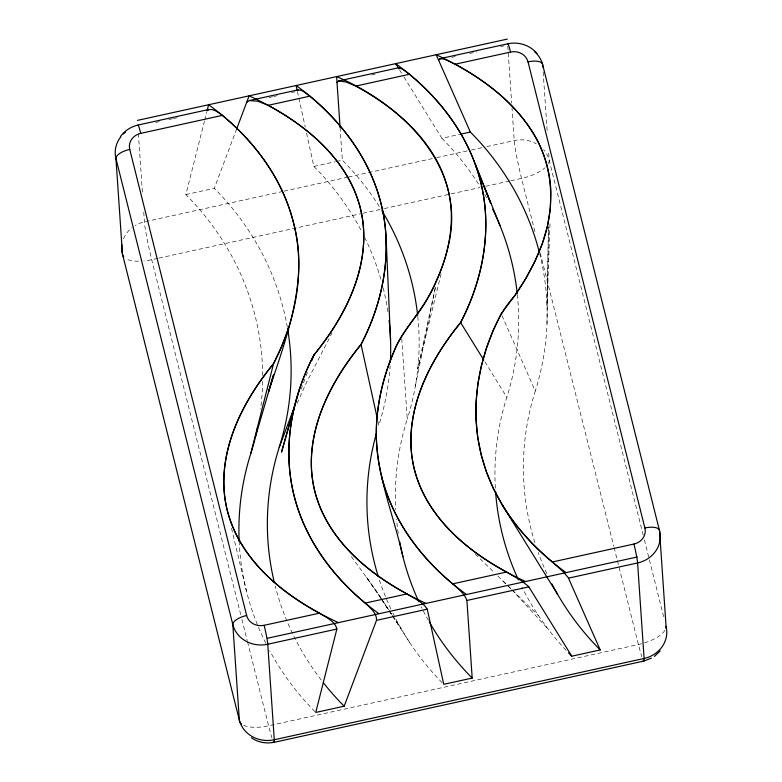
<?xml version="1.0" encoding="UTF-8"?>
<svg xmlns="http://www.w3.org/2000/svg" width="782" height="782" viewBox="0 0 782 782"><rect width="100%" height="100%" fill="white"/><g stroke="black" fill="none" stroke-linecap="round" stroke-linejoin="round"><path stroke-width="0.59" stroke-dasharray="3.91 2.93" d="M546.999 323.484L548.465 226.829M548.446 226.878L547.019 305.948L550.029 223.144M415.35 386.093L435.486 287.102M435.408 287.072L417.744 368.987L441.292 273.094M262.674 375.487A300.894 274.453 -3.9 0 0 185.852 194.571L204.415 121.298M204.718 120.115L206.81 111.836M287.297 327.081A300.894 274.453 -3.9 0 0 214.307 188.315L236.223 130.095M301.06 389.28L305.351 377.911M306.075 375.976L307.531 372.124M297.16 403.375L305.889 383.698L332.027 332.976M155.765 122.422L159.333 121.64M168.863 119.538L172.441 118.756M173.633 118.493L177.201 117.711M269.057 97.525L272.595 96.743M273.778 96.489L277.317 95.707M291.481 92.589L295.019 91.817M371.587 74.994L375.155 74.202M451.732 57.369L455.31 56.587M469.601 53.45L476.746 51.876M500.578 46.637L504.146 45.855M185.852 194.571L214.307 188.315M306.564 133.116L313.875 166.439L335.214 161.747M336.397 161.483L342.32 160.183A300.894 274.453 -3.9 0 1 380.218 207.934M404.03 77.115L441.889 138.297L459.669 134.396M282.791 191.443L144.406 221.853A29.188 26.627 -3.9 0 0 135.188 225.49M283.983 191.179L347.218 177.279M348.41 177.025L435.496 157.886M436.688 157.622L470.09 150.281M471.282 150.017L482.025 147.661M486.795 146.605L514.233 140.574A29.188 26.627 -3.9 0 1 536.247 143.741M157.681 258.383L151.708 259.692A29.188 11.808 -14.1 0 1 143.849 260.953M158.873 258.119L361.675 213.545M362.868 213.281L383.151 208.823M384.343 208.559L449.963 194.141M451.155 193.877L479.786 187.582M485.749 186.272L509.61 181.033M510.802 180.769L521.535 178.413A29.188 11.808 -14.1 0 0 544.986 167.768M502.992 581.055L510.802 588.66M511.672 589.511L548.817 629.969M475.241 554.057L494.322 572.62M497.782 575.992L538.534 615.659M351.382 556.569L376.826 591.691L388.664 609.716M380.932 598.621L366.093 576.52L380.785 597.819M381.606 599.618L388.351 609.667M389.025 610.674L391.723 614.691M392.398 615.698L401.166 628.748L392.613 615.727M389.319 610.722L391.958 614.73M381.45 598.846L388.713 610.077M389.377 611.104L392.017 615.19M392.681 616.206L410.521 643.791M399.524 69.833L403.385 76.079M484.879 361.773L506.824 397.246A300.894 274.453 -3.9 0 0 495.358 488.154M501.985 315.605L535.279 390.99A300.894 274.453 -3.9 0 0 535.162 543.461M643.215 535.23L549.179 160.222L548.602 151.757M644.407 539.961L663.683 616.851M534.888 231.648L521.535 178.413A29.188 1.935 77.6 0 1 514.233 140.574L512.005 107.936M540.235 252.938L613.802 546.325M614.105 547.508L638.425 644.505A29.188 1.935 77.6 0 0 641.846 656.733M240.709 614.584L151.708 259.692A29.188 1.935 77.6 0 1 144.406 221.853L143.741 212.186M241.902 619.315L247.239 640.614M247.532 641.797L268.597 725.784A29.188 1.935 77.6 0 0 272.019 738.013M231.511 528.251L246.457 591.075M377.921 421.332L378.811 425.379A300.894 274.453 -3.9 0 0 390.13 365.644M297.424 91.465L305.254 127.163M543.158 71.964L547.195 131.2M507.801 46.275L511.682 103.097M401.772 338.694L407.256 419.123A300.894 274.453 -3.9 0 0 395.77 509.737M340.092 127.486L342.32 160.183M138.385 133.605L142.432 192.841M262.635 381.333A300.894 274.453 -3.9 0 1 260.611 409.094M314.911 711.63A300.894 274.453 -3.9 0 1 269.673 650.673M265.841 643.312A300.894 274.453 -3.9 0 1 239.263 543.255M321.226 679.988A300.894 274.453 -3.9 0 1 275.196 585.972M243.554 725.237A29.188 11.808 -14.1 0 0 268.597 725.784L638.425 644.505A29.188 11.808 -14.1 0 0 665.032 630.116M138.551 261.227A29.188 11.808 -14.1 0 1 126 258.783M548.299 163.741A29.188 11.808 -14.1 0 0 549.179 160.222A29.188 26.627 -3.9 0 0 543.627 149.704M123.536 238.813A29.188 26.627 -3.9 0 1 132.06 227.621M539.619 253.427A300.894 274.453 -3.9 0 1 535.279 390.99M546.853 573.577A300.894 274.453 -3.9 0 1 538.182 552.405M566.129 650.35A300.894 274.453 -3.9 0 1 521.877 587.038M517.352 294.609A300.894 274.453 -3.9 0 1 506.824 397.246M441.889 138.297A300.894 274.453 -3.9 0 1 480.236 186.781M484.742 194.347A300.894 274.453 -3.9 0 1 487.948 200.084M417.784 316.495A300.894 274.453 -3.9 0 1 407.256 419.123M428.438 620.439A300.894 274.453 -3.9 0 1 421.263 606.803M398.243 533.471A300.894 274.453 -3.9 0 1 396.484 519.219M313.875 166.439A300.894 274.453 -3.9 0 1 361.939 232M364.647 237.376A300.894 274.453 -3.9 0 1 381.323 280.933M383.151 287.815A300.894 274.453 -3.9 0 1 388.019 312.311M442.123 682.666A300.894 274.453 -3.9 0 1 392.808 613.059M390.892 609.051A300.894 274.453 -3.9 0 1 379.065 578.983"/><path stroke-width="1.17" d="M297.16 90.272L296.114 85.521C336.065 114.289 368.86 155.119 381 203.467C392.975 250.885 383.473 301.598 361.049 344.461C327.902 384.705 301.774 438.057 314.794 491.233C328.968 545.308 377.55 581.124 425.985 603.401M236.526 129.284L249.116 95.844C297.551 118.121 346.133 153.946 360.307 208.012C373.327 261.188 347.208 314.55 314.051 354.793C291.637 397.657 282.136 448.36 294.11 495.778C306.251 544.125 339.046 584.965 378.987 613.733M249.399 100.555L257.767 101.22L268.167 105.316C301.93 123.712 333.689 148.912 351.372 183.799A141.855 129.392 -3.9 0 1 363.786 232.557C364.998 278.167 342.057 320.317 314.051 354.793C295.567 390.482 285.586 431.175 289.78 471.429A211.814 193.203 -3.9 0 0 302.135 520.196C315.615 552.698 338.254 580.752 365.223 603.098C370.023 607.692 377.012 613.029 376.504 620.341L344.178 706.205L315.733 712.461L336.856 629.051C335.224 620.986 325.693 617.35 319.427 613.166C285.674 594.77 253.906 569.57 236.232 534.683A141.855 129.392 -3.9 0 1 223.808 485.925C222.596 440.315 245.538 398.165 273.544 363.689C292.028 328 302.018 287.307 297.815 247.053A211.814 193.203 -3.9 0 0 285.459 198.286C271.98 165.784 249.341 137.73 222.381 115.384C218.383 112.491 211.717 107.056 207.171 110.663M336.856 629.051L267.767 644.231A29.188 26.627 -3.9 0 1 232.821 624.593L115.941 158.492A29.188 26.627 -3.9 0 1 120.809 136.821M207.113 110.663L208.608 104.749C248.559 133.517 281.344 174.357 293.494 222.704C309.457 280.191 286.065 337.99 268.48 391.929L273.544 374.842L255.362 437.216M239.194 542.073A300.894 274.453 -3.9 0 1 250.797 453.511L273.544 363.689L281.598 346.631L288.216 329.212M294.296 406.963L281.52 452.182L299.389 389.27M297.375 90.468C301.637 88.552 306.368 93.977 309.887 96.147C336.856 118.502 359.485 146.547 372.965 179.049A211.814 193.203 -3.9 0 1 385.321 227.826C389.524 268.079 379.544 308.773 361.049 344.461C333.044 378.938 310.102 421.087 311.314 466.688A141.855 129.392 -3.9 0 0 323.738 515.455M274.335 582.522A300.894 274.453 -3.9 0 1 279.242 447.265L294.472 406.806M311.881 360.57L314.051 354.793M246.633 102.452L249.165 100.614L298.245 89.832M525.563 581.525C477.118 559.247 428.546 523.422 414.362 469.347C401.342 416.18 427.471 362.819 460.618 322.575C483.041 279.712 492.543 229.009 480.568 181.59C468.428 133.243 435.633 92.403 395.682 63.635L398.888 68.816M539.326 252.283A300.894 274.453 -3.9 0 0 470.344 132.05L436.19 54.73C474.312 72.511 511.145 97.164 533.539 133.654C552.708 165.198 555.376 204.669 543.773 239.37C536.999 259.341 526.941 277.962 515.045 295.322C501.731 309.868 493.54 327.746 487.127 346.191C477.958 373.141 473.98 401.928 476.864 430.305A211.814 193.203 -3.9 0 0 489.219 479.083C502.689 511.584 525.328 539.639 552.297 561.984L562.903 571.427L568.318 577.771L600.214 649.93L571.769 656.186L528.612 586.5L521.359 580.723L506.511 572.043C472.748 553.656 440.98 528.456 423.306 493.569A141.855 129.392 -3.9 0 1 410.882 444.811C409.67 399.201 432.612 357.051 460.618 322.575C479.112 286.886 489.092 246.193 484.889 205.94A211.814 193.203 -3.9 0 0 472.533 157.162C459.063 124.661 436.424 96.616 409.455 74.27L402.974 69.51L398.967 67.692L338.518 80.976L337.032 82.579M273.544 363.689C240.397 403.932 214.268 457.294 227.288 510.47C241.462 564.536 290.044 600.361 338.479 622.638M120.389 136.645C124.582 130.76 130.965 126.684 137.974 125.061L209.087 109.421M660.203 650.927L654.378 656.44M651.338 658.102L643.948 661.044L274.12 742.323C266.379 743.809 257.865 742.46 251.442 737.749M137.485 120.379L507.313 39.1M241.599 724.034A29.188 11.808 -14.1 0 1 239.341 720.105L122.451 254.003L115.941 158.492A14.594 5.904 -14.1 0 1 129.753 149.401A14.506 13.235 -3.9 0 1 140.74 133.37L222.381 115.384M268.167 105.316L309.887 96.147M338.792 80.917L346.113 82.002L355.673 86.088L409.455 74.27M438.634 60.253C440.931 55.786 451.175 62.785 455.241 64.202L510.558 52.052A14.506 13.235 -3.9 0 1 527.987 61.876A14.594 5.904 -14.1 0 1 542.659 64.711L659.549 530.812L666.059 626.314A29.188 11.808 -14.1 0 1 665.863 628.171M460.852 134.133L470.344 132.05M319.427 613.166L264.111 625.317A14.594 0.968 77.6 0 1 267.767 644.231L274.277 739.743A29.188 1.935 77.6 0 1 273.338 741.473M365.223 603.098L406.943 593.929C414.01 598.347 422.779 601.847 427.255 609.188L443.746 684.318L472.191 678.072L466.903 600.468C464.547 593.43 457.998 588.738 452.729 583.861C425.76 561.515 403.121 533.471 389.651 500.969A211.814 193.203 -3.9 0 1 377.286 452.192C373.757 417.92 380.394 383.18 393.923 351.656C401.166 331.646 417.49 317.238 427.324 298.636C437.187 281.119 444.929 262.41 448.985 242.674C465.857 165.96 401.391 103.967 336.622 76.616L340.092 127.486M452.729 583.861L506.511 572.043M552.297 561.984L633.938 544.037A14.506 13.235 -3.9 0 0 644.876 527.977L528.036 61.866M267.356 638.268L637.183 556.989M376.504 620.341L427.255 609.188M466.903 600.468L528.857 586.852M568.504 578.142L637.594 562.952A29.188 26.627 -3.9 0 0 659.549 530.812A14.594 5.904 -14.1 0 0 644.915 527.967M439.513 58.787L507.801 43.782C518.378 41.495 530.186 45.053 537.019 53.635M398.928 67.702L398.693 68.415M455.241 64.202C489.004 82.599 520.773 107.789 538.446 142.676A141.855 129.392 -3.9 0 1 550.87 191.443L550.323 208.569L547.468 225.978L542.356 243.554L535.054 261.208L525.68 278.842L514.321 296.358L501.135 313.67L493.08 330.737L486.463 348.156L481.37 365.849L477.9 383.708L476.101 401.635L476.043 419.504L477.734 437.226L481.184 454.665L486.384 471.722L493.286 488.291L501.849 504.273L557.625 594.359M355.673 86.088C389.436 104.475 421.205 129.675 438.878 164.562A141.855 129.392 -3.9 0 1 451.302 213.33C451.937 237.493 445.623 261.286 435.486 283.094C425.066 308.519 403.649 327.228 393.512 352.614C384.06 375.145 377.999 399.094 376.533 423.512C373.806 469.464 393.17 512.669 402.916 556.686M406.943 593.929C373.18 575.532 341.411 550.342 323.738 515.455M566.07 572.62C540.655 554.086 518.183 531.252 501.849 504.273M466.502 594.496C426.552 565.728 393.757 524.898 381.616 476.551M460.618 322.575L483.726 359.906M484.283 186.898L490.803 203.545L475.368 164.533L500.099 225.832M129.753 149.401L246.643 615.502A14.506 13.235 -3.9 0 0 264.101 625.277M361.049 344.461L377.256 418.302M542.825 67.125L542.659 64.711A29.188 26.627 -3.9 0 0 534.477 51.563M386.142 238.627L390.55 340.336M257.61 427.197A300.894 274.453 -3.9 0 1 250.797 453.511M344.178 706.205A300.894 274.453 -3.9 0 1 323.377 682.745M287.502 328.245A300.894 274.453 -3.9 0 1 279.242 447.265M123.771 257.043A29.188 11.808 -14.1 0 1 122.451 254.003A29.188 26.627 -3.9 0 1 121.924 244.893M123.39 133.996A29.188 26.627 -3.9 0 1 125.55 132.109M666.059 626.314A29.188 26.627 -3.9 0 1 644.104 658.464A29.188 1.935 77.6 0 1 643.166 660.194M600.214 649.93A300.894 274.453 -3.9 0 1 551.936 583.958M571.769 656.186A300.894 274.453 -3.9 0 1 568.504 652.843M518.407 579.824A300.894 274.453 -3.9 0 1 495.563 491.419M492.67 209.234A300.894 274.453 -3.9 0 1 517.244 293.602M381.909 210.681A300.894 274.453 -3.9 0 1 417.656 315.322M472.191 678.072A300.894 274.453 -3.9 0 1 429.338 622.022M418.839 601.71A300.894 274.453 -3.9 0 1 399.622 541.574M389.074 320.395A300.894 274.453 -3.9 0 1 390.316 362.506M378.341 576.705A300.894 274.453 -3.9 0 1 376.406 433.433M246.643 615.502A14.594 5.904 -14.1 0 0 232.821 624.593L239.341 720.105A29.188 26.627 -3.9 0 0 274.277 739.743L644.104 658.464L637.594 562.952A14.594 0.968 77.6 0 0 633.938 544.037M137.876 125.482A14.594 0.968 77.6 0 1 140.731 133.331M507.704 44.203A14.594 0.968 77.6 0 1 510.558 52.052"/></g></svg>
